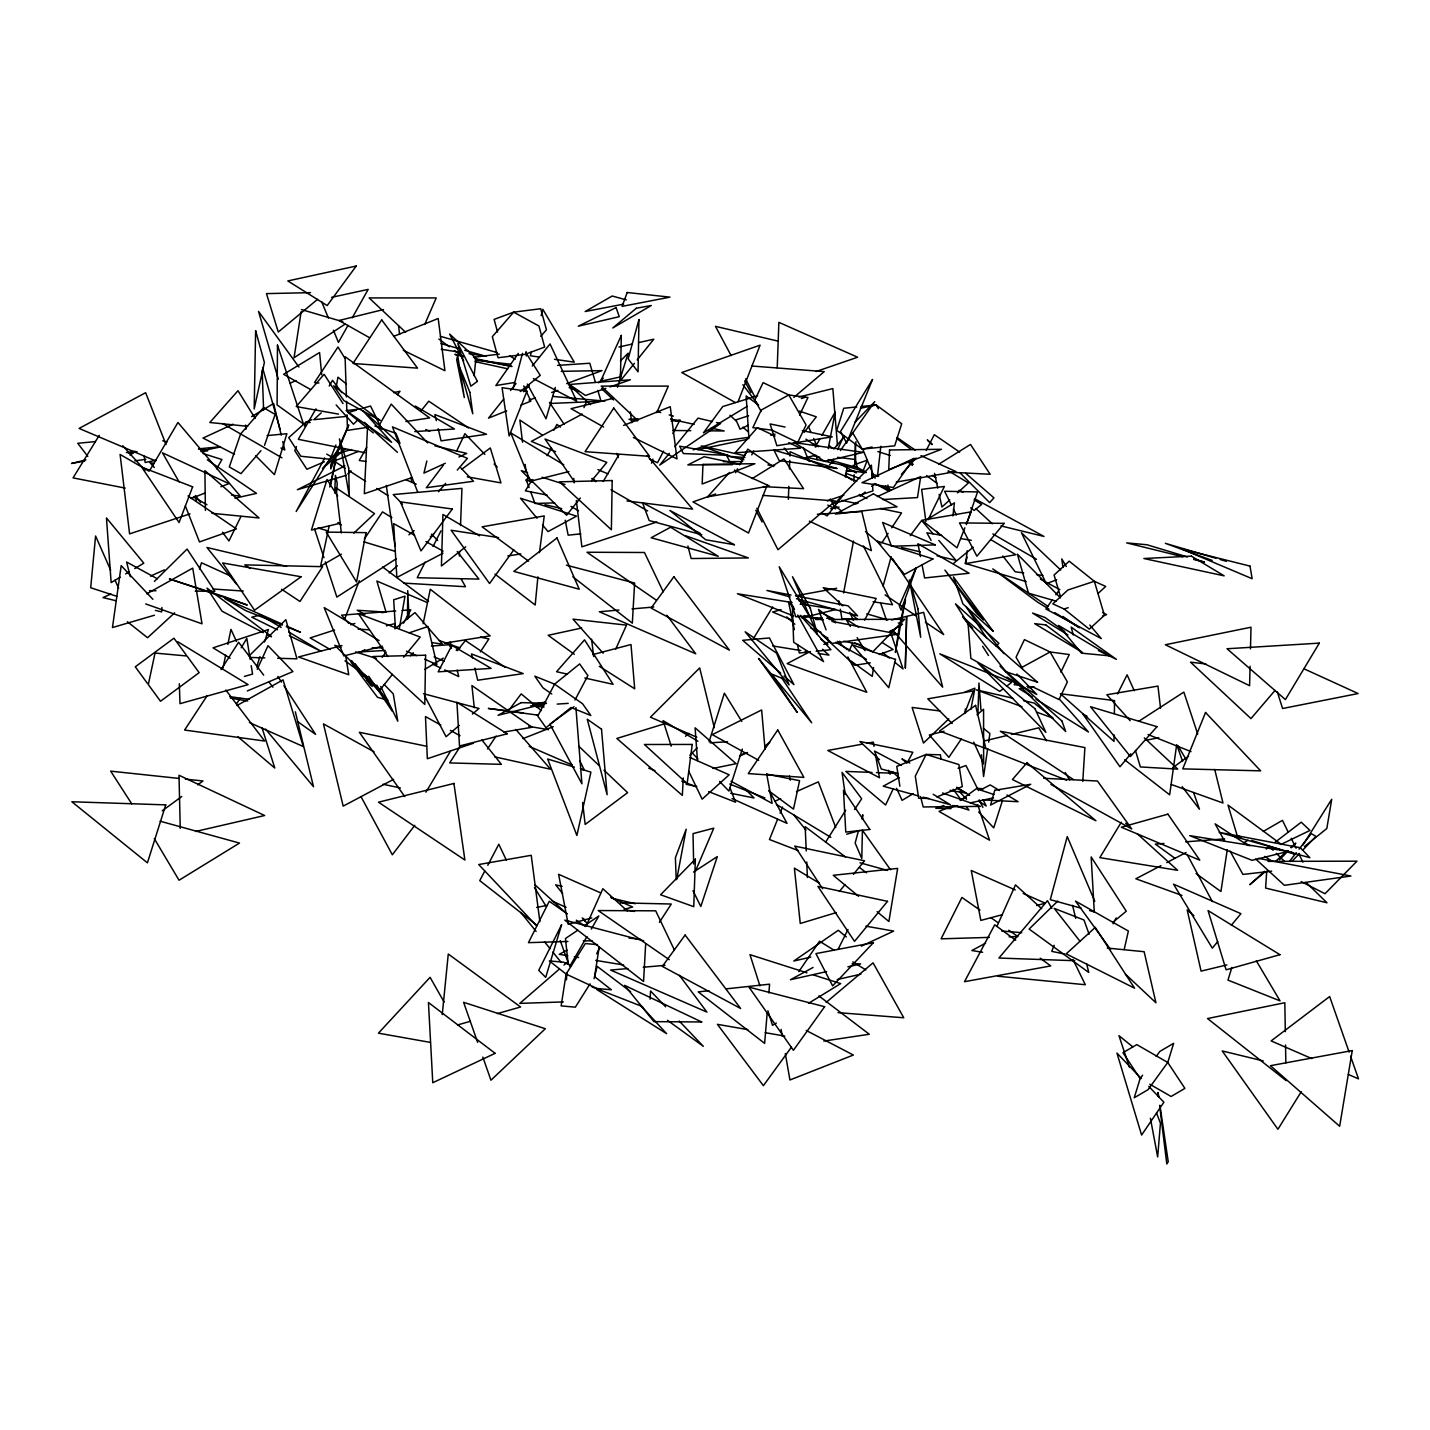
<?xml version="1.0" encoding="UTF-8"?>
<svg xmlns="http://www.w3.org/2000/svg" width="1430" height="1430" viewBox="0 0 1430 1430"><rect width="100%" height="100%" fill="white"/><g stroke="black" fill="none" stroke-linecap="round" stroke-linejoin="round"><path stroke-width="1.5" d="M407.496 619.44L407.729 590.626L409.016 617.26M1114.095 734.931L1114.006 741.366L1060.399 693.747L1114.542 700.611L1114.381 713.481M862.415 830.079L861.79 858.536L855.158 843.039L858.411 830.919M862.665 819.14L862.755 814.76L861.682 818.8M1250.07 666.219L1249.606 685.703L1165.343 644.751L1251 627.216L1250.481 648.88M977.906 713.856L978.942 683.004L980.962 709.834M777.223 367.76L778.867 322.34L857.607 357.232L816.065 371.514M788.359 499.302L788.824 486.325M789.449 469.022L789.771 460.371M789.932 456.045L790.093 451.719L856.713 481.249M459.37 556.056L459.531 551.694M460.531 525.489L461.944 488.363L393.232 494.583L402.438 504.075M334.709 493.082L335.406 475.35L337.266 483.519L336.497 492.099M566.477 979.818L566.78 973.222M367.582 426.176L364.31 493.707L411.554 477.745M683.272 777.974L682.342 795.384L616.831 738.452L665.379 723.526M853.782 481.32L854.139 474.724M854.729 463.731L855.909 441.727M645.699 943.603L643.554 981.498L564.814 920.134L643.697 940.815M650.114 999.177L650.561 990.99L665.647 1006.792M1082.778 781.37L1084.905 747.586L1000.339 731.266L1073.394 779.547M1266.712 871.102L1265.621 888.084L1326.986 902.777L1306.377 882.703M161.93 607.482L161.644 611.897L155.37 610.36M767.213 1012.69L764.639 1043.382L698.215 991.884L709.03 990.722M768.857 992.956L769.59 984.18L726.333 988.845M537.895 576.862L535.195 605.015L494.977 574.127M442.245 1014.603L448.269 954.025L520.591 1006.988L497.461 1013.566M474.134 375.733L475.958 358.304L449.61 334.066L463.642 360.914M877.448 476.458L880.808 446.321M952.898 515.944L954.436 502.877L927.087 519.465M967.288 550.8L965.625 563.635L1015.818 554.715L991.187 539.843M539.45 552.624L544.24 515.926L482.107 526.83L528.546 561.132M1176.676 744.708L1169.651 794.812L1124.659 759.813M987.683 748.587L983.59 776.526L981.409 754.736M988.631 742.134L989.882 733.536L983.304 728.227M873.551 667.542L872.229 676.354L850.939 660.964M1227.28 849.617L1220.916 891.551L1196.106 873.587M301.122 311.776L294.044 357.75L345.095 324.11M599.224 946.946L594.576 976.636L611.361 989.792L597.132 988.523L566.119 974.08L549.335 960.924L563.563 962.193L571.321 965.804M336.086 387.709L337.927 377.18L346.4 383.955M399.417 628.038L404.994 596.167L393.679 599.796L395.395 627.788M676.694 879.557L686.186 829.221L675.407 857.66L676.193 879.557M828.238 448.645L835.156 412.072L821.928 435.364M970.899 709.316L974.92 688.205L965.053 691.995M845.434 477.12L847.543 466.18L806.681 457.35M843.575 592.914L853.531 541.023M330.777 484.484L335.979 458.78L329.74 487.04M223.009 668.042L225.654 655.154M227.853 644.412L230.945 629.361L236.486 641.444M423.155 623.695L430.251 589.267L490.186 635.85L444.426 643.178M329.15 525.972L320.588 566.191L341.341 554.179M1124.212 949.484L1128.377 931.055L1075.503 901.097L1110.574 949.484M426.837 461.014L423.941 473.116L445.32 463.266M594.058 978.692L597.15 966.358L630.576 991.651M512.977 389.157L522.522 353.335M531.477 351.566L530.333 355.784L539.128 357.053M541.13 315.69L542.828 309.345L574.27 362.147L554.5 359.288M883.114 586.068L891.194 556.645M555.323 387.441L546.028 418.776L527.384 384.08M1142.588 1075.235L1140.121 1078.631L1134.222 1097.775L1148.022 1089.696L1167.756 1062.472L1173.655 1043.328L1159.855 1051.408L1156.155 1056.502M1231.856 967.484L1227.959 980.104L1280.047 1000.875L1256.273 960.763M256.685 666.934L259.956 656.549M264.532 641.999L268.447 629.522L213.052 647.844L230.105 658.211M617.528 387.208L628.181 353.156L620.405 360.968M709.101 741.723L724.367 693.193L741.795 721.435M742.295 749.07L728.907 791.076L719.612 781.424M1002.341 800.889L993.725 827.863L978.656 811.972M199.485 569.015L201.505 562.776L231.32 576.344M967.163 557.235L965.107 563.331L1026.222 581.617M264.55 445.302L275.132 414.396L263.531 407.675L240.615 433.951L229.318 466.931L240.937 473.634L260.975 450.647M966.305 524.649L977.566 491.92L944.622 491.276L951.468 505.112M916.29 567.728L901.097 610.145L899.273 605.837L916.13 567.71M651.49 463.177L652.974 459.084M344.684 619.136L359.252 580.651M964.624 713.373L973.347 690.922L927.802 698.841L952.165 723.544M738.095 401.633L760.081 345.166L681.788 372.515L735.377 402.581M767.374 484.627L748.516 533.033L692.996 501.894L715.661 493.976M863.345 470.327L867.295 460.192L854.961 464.482M1054.16 945.302L1051.765 951.361L1064.707 954.06M296.403 446.589L294.794 450.665L306.896 469.272L324.413 461.783M304.447 426.176L306.056 422.082L311.883 419.598M310.256 422.529L306.056 422.082L288.735 437.652L300.836 456.259L330.259 459.298L335.889 444.998M964.875 527.813L956.992 547.779L921.939 520.27L971.167 511.851L966.448 523.827M777.634 819.211L769.447 839.517L798.226 850.6M780.101 813.134L782.55 807.038M695.606 870.781L713.784 828.167L693.032 833.619L693.657 863.988M424.728 324.431L436.221 297.923L369.119 297.923L405.655 332.314M656.799 412.627L668.293 386.118L601.19 386.1L637.726 420.492M586.014 926.354L602.852 888.727L627.413 911.017M996.889 926.515L1015.479 884.902L1041.684 908.694M615.669 649.256L626.501 625.125L573.001 619.154L603.102 653.206M583.976 407.604L586.658 401.669M831.509 463.177L833.261 459.298M837.64 449.61L843.772 436.025M257.239 669.312L268 645.699L292.935 671.582L247.354 690.94M848.955 651.133L852.673 643.268M893.035 789.253L885.599 804.983L845.827 771.413L872.05 772.432M799.585 415.129L807.95 397.504L788.77 394.966L763.102 382.614L754.736 400.221L761.225 411.465M1016.033 680.751L1014.174 684.666L1020.573 685.506M1060.899 672.136L1069.265 654.529L1050.085 651.973L1024.416 639.621L1016.051 657.246L1022.539 668.471M456.528 451.29L464.911 433.683L484.895 454.418M596.65 953.81L599.42 948.001M751.769 454.865L753.646 450.968M240.973 516.427L228.925 540.969L222.49 532.228M928.106 519.734L944.426 486.45L921.653 489.364L925.889 521.503M838.052 949.431L847.972 929.5M1117.527 693.943L1127.09 674.835L1134.276 690.744M425.139 562.115L417.238 577.738L478.907 579.096L457.225 551.551M433.04 546.51L440.941 530.905M735.592 472.74L737.612 468.808M739.65 464.857L747.747 449.127L773.094 466.538M926.211 450.45L934.326 434.702L959.673 452.13M484.77 871.049L479.747 880.63L537.269 925.514M487.773 865.311L498.802 844.236L506.309 860.091M663.627 451.058L657.478 462.73L649.452 459.101M672.851 433.558L680.019 419.955L671.171 421.117M575.003 700.003L587.873 675.621L579.668 663.931L554.608 684.148L537.769 716.037L545.992 727.727L571.035 707.51L590.822 715.483L582.618 703.792L554.608 684.148L534.82 676.193L543.025 687.884L551.783 694.015M324.699 457.975L296.153 511.529L331.26 456.688L326.737 454.15M864.578 620.102L876.197 598.473L823.215 587.659L842.842 605.855M907.55 762.154L912.841 752.305L859.877 741.509L879.486 759.688M1113.058 923.798L1116.204 917.917M528.367 476.816L526.24 480.695L532.818 479.658M553.768 430.251L556.931 424.424L560.489 427.07M403.475 623.194L410.839 609.824L402.17 610.485M347.991 325.361L338.445 342.396L333.405 330.187M352.245 317.782L368.171 289.396L331.599 297.351M366.724 447.358L359.27 460.514L365.883 461.407M379.486 424.799L391.212 404.118L427.642 442.907M815.297 447.018L819.712 439.242M216.627 468.808L221.936 459.531L202.917 453.507M569.712 966.43L586.961 936.525M591.287 929.053L598.83 915.969L584.781 925.46M315.959 408.855L298.28 439.314L364.865 452.72M329.222 386.011L332.546 380.291L341.788 392.642M149.739 470.506L177.928 422.476L240.294 496.139L231.535 495.066M603.174 481.535L618.958 454.651M241.205 647.79L246.818 638.406L250.196 659.391M425.943 792.184L450.45 751.215M753.378 638.71L772.611 607.035M1121.299 822.232L1099.813 857.625L1177.641 870.316L1137.047 833.583M99.278 435.328L73.055 477.888L125.214 488.095M532.192 479.729L525.364 490.83L547.082 495.084M547.011 455.67L551.569 448.269M1301.211 1091.769L1277.919 1129.271L1222.221 1050.943L1263.226 1060.935M1302.819 845.219L1331.723 799.263L1326.825 828.506L1304.5 846.56M590.054 983.822L575.361 1007.167L561.132 1005.898L566.119 974.08L585.335 943.55L597.525 944.64M825.575 842.216L845.684 810.238M460.317 746.281L449.681 762.923L501.394 764.353L481.892 739.971M221.042 669.598L238.613 642.267L263.674 675.121M659.391 922.35L671.296 904.028L620.155 902.848M207.136 695.731L184.595 730.051L264.657 741.044L225.833 690.029M480.337 651.919L488.899 638.906L480.373 637.119M881.952 542.667L888.084 533.372M891.748 527.795L901.544 512.923L880.219 508.454M854.568 809.541L861.664 798.762L842.056 772.379L845.202 794.365M236.433 703.9L240.097 698.412M487.523 748.927L496.103 736.057M364.31 539.038L382.525 511.886L391.874 517.624M961.353 738.97L948.877 757.31L929.303 734.984L944.015 731.248M798.798 971.649L819.533 941.244L834.351 950.414M518.303 353.389L495.852 385.546L514.603 382.507M840.411 450.522L874.767 401.651L854.765 422.511M1052.14 600.117L1045.902 608.983L1101.297 638.602L1089.803 625.053M1055.876 594.808L1058.379 591.269M513.817 549.835L489.56 583.512L451.147 530.244L498.623 537.626M791.451 1047.135L763.388 1085.674L717.413 1024.327L747.836 1029.636M741.401 459.513L746.549 452.631M910.267 535.66L921.617 520.538L933.075 533.783M443.389 465.108L426.355 487.719L473.527 481.249L460.263 467.27M382.132 657.353L386.136 652.044M509.438 709.459L521.199 693.872L541.327 710.621M397.469 394.662L400.007 391.284L393.554 392.642M414.772 825.342L392.32 854.8L361.004 796.635M842.091 496.532L827.148 515.89L821.428 512.726M804.071 432.45L816.298 416.827L799.442 411.107M1289.503 861.361L1296.313 852.673M1299.03 849.206L1311.274 833.601L1315.94 836.371L1302.515 850.367M503.664 399.113L488.524 418.132L506.685 410.839M510.546 390.462L516.051 383.562M420.652 411.322L428.75 401.187L468.522 427.91M392.41 674.388L380.023 689.904L334.763 645.323L341.019 647.307M457.296 650.686L465.394 640.551L505.165 667.274M580.348 497.998L566.602 515.229L521.342 470.649L527.581 472.633M532.3 366.009L550.032 343.933L576.737 401.24L533.372 378.628M634.42 363.327L620.584 380.541L620.28 374.267M637.172 359.877L653.778 339.214L638.567 342.628M669.312 453.346L659.713 465.09L720.631 423.512L716.519 422.529M674.781 446.643L698.054 418.132L712.426 421.564M839.41 891.444L845.005 884.634M853.37 874.409L864.542 860.788L794.758 846.113L822.572 888.691M403.635 657.192L420.223 637.047L358.412 613.685L387.941 656.549M591.591 480.838L606.803 462.373L544.991 439.01L574.52 481.874M1217.77 941.566L1212.318 948.144L1173.512 884.151L1240.936 913.681L1231.391 925.174M1130.862 753.789L1119.976 766.766L1083.046 714.285L1086.997 716.233M996.263 646.306L998.855 643.25L955.472 603.817L968.432 624.124M833.744 449.056L843.897 437.187M1275.06 690.386L1250.964 718.593L1190.511 662.162L1205.865 663.967M341.448 446.589L322.465 468.522L345.363 448.698M438.474 491.759L445.713 483.412M457.278 470.041L467.413 458.351L392.464 426.891L417.703 492.152M540.755 336.354L546.439 329.83L540.719 308.737L513.656 312.151L494.119 319.391L497.551 332.046M729.514 472.436L707.546 496.889L769.358 485.968L734.394 470.077M901.436 474.331L916.094 458.029M523.541 391.749L529.35 385.331M1292.059 861.253L1299.513 853.478M829.668 464.661L832.689 461.515M689.796 755.415L697.161 747.908M1279.528 859.716L1288.412 850.671M1291.362 847.65L1295.812 843.128L1290.861 847.597M598.598 382.793L603.281 378.11M154.404 581.402L187.098 549.066L214.911 591.305L195.267 591.108M358.072 419.651L353.46 424.209L336.139 404.958M249.142 655.87L285.839 619.655L296.975 658.819L277.652 658.265M1057.753 901.079L1029.117 929.053L1088.748 972.454L1086.657 963.802M410.249 655.762L413.359 652.741M948.734 718.915L923.494 743.046L912.108 707.457L940.011 710.978M353.8 533.104L374.535 513.638L335.996 487.791L341.359 532.854M321.25 412.823L313.796 419.687L347.132 416.327M174.639 612.844L147.558 637.744L127.395 621.728M1098.151 593.379L1105.712 586.443L1094.361 581.295L1069.193 561.168L1054.089 575.021L1060.363 596.274M347.687 473.884L350.976 470.899M949.717 499.928L941.941 507.007L939.153 494.387M957.51 492.85L968.414 482.947L948.269 470.738M1264.549 871.353L1249.731 884.705L1264.638 872.211M1276.061 860.949L1287.572 850.564M330.259 459.298L333.405 456.474M389.157 572.983L397.397 565.744M430.341 536.768L433.63 533.873M860.217 496.281L865.114 492.027M871.639 486.361L874.91 483.537M685.506 736.271L688.849 733.375M559.094 969.308L519.769 1003.395L563.277 1001.912M564.01 965.053L567.281 962.211M459.245 725.403L446.089 736.7L424.495 695.641M472.418 714.106L478.996 708.458L423.477 693.693M793.793 397.415L824.252 371.621L751.769 366.009M826.147 1002.43L873.069 962.837L903.76 1017.767L838.016 1012.637M977.048 714.732L983.572 709.28L983.643 763.942L973.759 742.134M317.46 299.406L278.278 332.028L266.481 293.615L310.542 292.649M1112.683 922.493L1126.268 911.214L1091.162 856.945L1094.308 912.251M953.488 563.456L973.187 547.207M394.859 628.878L414.95 612.594L442.478 644.197L431.717 642.553M764.728 746.335L769.751 742.259M520.198 391.588L540.236 375.375L526.008 352.87M408.909 534.802L414.128 530.601M465.697 546.796L441.423 565.994L442.943 514.46L479.568 535.821M1266.229 849.08L1269.733 846.381M1274.97 842.359L1301.229 822.196L1309.969 830.437L1280.815 844.522M1003.163 688.795L999.749 691.387L939.814 653.832L1011.707 682.342L1006.595 686.221M461.801 469.237L490.311 447.965L500.947 482.893L467.288 476.834M162.269 810.792L181.735 796.528M197.662 784.856L202.971 780.977L185.382 779.1M960.281 800.478L976.368 788.717L993.993 794.526M1172.671 767.767L1188.544 756.22M574.02 706.706L549.907 724.152L581.921 783.819L575.915 707.635M577.756 930.215L565.458 938.527L568.175 964.052M361.039 652.205L364.739 649.738M693.496 872.103L717.306 856.588L700.807 906.477L692.996 890.693M1138.941 721.185L1183.843 692.102L1197.75 734.162M396.325 558.719L336.854 597.079L325.325 561.865M130.005 455.062L135.528 451.54M752.287 478.567L783.908 458.887L803.571 488.667L763.423 486.629M938.849 464.142L970.487 444.462L990.15 474.26L947.768 472.115M424.674 669.472L443.229 658.14M456.206 650.221L459.924 647.951L439.314 640.551M776.311 1023.04L772.522 1025.346L767.892 1010.796M808.504 1003.324L840.697 983.608L813.277 974.867M747.229 406.299L703.435 432.861L722.74 406.567L757.614 395.753M889.532 632.006L902.509 624.213L898.308 622.98M913.198 793.668L902.08 800.353L896.556 788.305M251.608 416.631L273.631 403.492L281.245 435.185M120.227 577.184L111.147 582.582L106.464 517.946L143.804 563.17L134.742 568.568M125.661 573.948L129.29 571.803M1248.033 840.268L1244.207 842.485L1249.909 845.791M1263.316 831.42L1282.442 820.355L1288.287 832.296M146.754 593.825L192.728 568.121L202.023 623.82L145.699 603.943M237.005 705.508L283.033 679.858L303.303 746.549L249.446 722.561M1022.539 667.041L1050.085 651.973L1067.388 681.931L1059.022 699.556L1033.354 687.204L1026.972 686.364M813.062 967.467L790.45 979.729L826.612 971.596M898.773 777.777L883.222 786.196L918.864 796.045M582.278 414.056L531.37 441.37L555.573 451.648M567.067 950.128L559.255 954.328L567.835 955.758M985.556 943.157L971.882 950.521L982.625 952.291M393.59 779.368L343.182 806.127L323.448 723.902L374.07 751.805M443.014 553.196L396.861 577.47L393.643 523.612L414.539 535.249M810.327 651.472L787.144 663.609L866.795 692.281L847.883 656.96M823.859 644.394L829.65 641.373M1160.963 865.65L1135.849 878.789L1181.949 895.395M1166.755 862.612L1186.078 852.512M980.533 789.896L990.221 784.909L999.516 790.504M344.898 465.894L297.369 489.703L346.06 475.368M748.015 425.318L740.079 429.197L735.932 419.884L748.605 415.755M740.061 755.451L745.906 752.609M290.29 383.186L295.992 380.487M861.361 946.177L893.696 931.091L865.919 926.175M877.305 496.603L920.706 476.565L917.488 497.586L882.525 499.535M233.108 424.192L203.006 438.063L234.502 454.329M458.923 457.01L466.698 453.417L434.935 445.874M110.932 594.004L103.014 597.579L115.58 600.636M150.525 576.111L164.379 569.855M739.525 756.113L747.533 752.502M774.738 801.318L780.673 798.655M796.528 791.594L818.318 781.87L835.728 827.523M952.97 805.501L939.045 811.436L989.542 840.179L977.637 804.554M936.865 796.975L962.301 786.607L958.887 764.55L926.122 754.45L896.789 766.409L899.863 786.25M393.572 336.425L438.188 318.497L444.927 370.71L403.278 350.243M520.806 405.173L530.888 401.133L523.738 385.957M623.623 425.425L670.259 406.692L676.998 458.887L633.365 437.455M358.412 451.415L334.084 461.103L345.22 468.236M522.969 738.631L553.231 726.672M191.03 498.534L204.991 493.028M220.935 486.754L228.907 483.608L162.466 452.827L179.072 481.874M1056.663 579.811L1046.349 583.654L1021.431 532.729L1060.703 569.998M566.673 383.598L602.03 370.62L561.293 371.335M879.325 654.493L893.089 649.488L882.203 642.481M958.082 768.375L965.983 765.533L978.495 790.558M605.855 388.334L585.442 395.467L569.39 384.491L630.326 379.79L609.931 386.922M943.943 805.465L935.828 808.308L951.093 808.611M960.173 799.799L966.269 797.69M827.273 500.893L843.897 495.191M1102.602 615.99L1106.552 614.632L1102.655 612.541M409.212 632.829L427.981 626.501L436.847 664.593L424.692 659.212M473.473 743.207L427.338 758.74L425.479 716.573L440.833 725.099M529.011 400.043L535.195 397.969M551.676 392.464L557.861 390.39M189.976 513.871L129.594 533.873L120.102 454.454L149.042 471.203M656.853 521.986L581.885 546.832L576.344 500.5M1064.135 609.019L1089.303 629.164L1104.407 615.293L1094.361 581.295L1067.906 590L1052.784 603.871L1064.135 609.019L1068.192 607.678M693.228 449.842L718.539 441.548L749.409 437.24M801.372 398.541L805.591 397.165M334.531 630.04L310.167 637.923L330.169 649.488M350.779 624.785L354.855 623.462M836.264 912.59L800.264 923.494L794.383 868.135L819.229 883.114M154.44 615.222L112.452 627.538L121.192 565.619L152.867 599.313M356.284 410.178L348.116 412.555L373.337 432.933M362.398 408.39L370.567 406.013L381.756 429.143M244.387 676.426L252.574 674.084L251.215 665.683M846.667 834.226L859.913 830.455M457.546 1024.953L470.148 1021.36M781.102 609.663L772.647 612.022L792.756 620.477M800.157 604.3L806.502 602.53M337.641 453.346L351.53 449.574M591.841 917.917L568.211 924.245L558.612 874.302L600.636 892.874M624.052 909.319L632.65 907.013L610.628 897.289M1002.323 914.682L980.837 920.419L971.256 870.495L1015.264 889.943M1036.696 905.494L1045.276 903.206L1023.272 893.482M341.949 645.574L298.53 656.978L348.723 674.746L345.703 655.637M592.878 654.565L631.005 644.537L634.688 688.795L599.295 666.291M386.368 625.822L394.841 623.623L395.86 627.949M568.943 471.543L530.441 481.249L510.778 432.933L563.76 464.768M382.382 646.199L343.861 655.923L324.199 607.607L379.093 640.586M798.87 397.004L832.85 388.585L837.462 445.552M805.179 457.815L815.583 455.223M383.508 309.541L338.981 320.499L369.619 337.748M85.925 459.906L71.5 463.463L84.602 461.103M613.47 398.255L571.053 408.676L603.603 426.998M770.734 435.221L775.078 434.148M801.89 617.921L835.853 609.52L800.854 603.907M984.054 741.026L1007.221 735.431M1011.421 734.412L1038.788 727.816L1046.51 740.847M1226.869 964.91L1201.075 971.131L1187.186 909.909L1193.925 915.665M340.555 523.166L311.436 530.047L327.023 479.479L337.659 496.156M891.569 619.941L923.619 612.362L942.674 687.169L892.338 629.665M195.535 831.491L264.657 815.511L179 775.257L180.252 828.345M810.792 957.117L793.793 961.032L838.32 930.269L846.328 936.972M837.158 979.55L860.914 974.17M234.931 498.23L256.488 493.368L207.296 459.817M847.883 966.823L860.628 963.945L852.155 963.588M618.993 347.007L632.042 344.094M581.653 628.038L548.173 635.295L574.324 654.279M951.361 807.003L957.671 805.626M970.327 802.891L993.528 797.833M860.413 408.283L876.215 404.976L901.704 423.763L894.697 445.82L862.219 449.109L836.747 430.323L843.736 408.265L856.731 406.942M697.733 449.663L747.64 439.278M872.103 447.036L862.219 449.109L852.53 432.593M155.906 460.299L145.163 462.516L144.18 456.242M201.004 450.968L220.327 446.982M712.962 768.464L736.075 763.674L695.087 727.816L697.465 760.581M830.669 508.794L839.106 507.078M853.871 504.057L858.089 503.199M1145.788 740.311L1158.747 737.719M623.659 304.143L585.174 311.526L612.201 296.01L626.304 299.889M536.643 907.424L547.44 905.351M532.782 704.4L545.777 701.969M836.639 588.266L795.491 595.845L848.115 605.873L857.607 615.847L796.439 598.723M862.451 744.118L827.809 750.482L879.468 777.741L875.464 754.7M866.777 743.314L873.283 742.116L874.016 746.317M128.289 453.274L137.03 451.701M896.253 482.089L955.937 471.56L920.956 455.652M381.846 612.719L386.207 611.951M503.664 732.089L532.121 727.262L471.918 685.578L474.295 707.725M507.847 555.966L520.86 553.928M870.28 662.841L854.532 665.308L822.232 634.92L828.006 638.102M369.101 427.105L347.49 430.376L346.972 414.754M405.87 421.528L429.661 417.918L345.095 356.696L346.4 396.879M823.805 1041.076L869.279 1034.248L818.889 995.923M126.358 452.541L135.028 451.272M134.831 460.835L145.878 459.316M201.147 451.719L207.779 450.808L199.217 449.288M473.527 357.286L499.374 354.104M361.182 408.837L346.096 410.642L391.641 442.317L362.63 410.428M1271.663 871.192L1242.902 874.409L1230.068 851.065M580.848 533.837L568.139 535.178L565.225 520.216M809.827 651.919L799.281 653.027L797.493 644.555M816.155 651.258L830.919 649.703L800.246 615.258M1023.523 688.241L1019.161 688.688L1032.281 696.893M1027.902 687.776L1034.444 687.097M861.057 406.513L876.215 404.976L878.378 408.658M95.417 441.566L77.738 443.3L87.82 456.42M267.088 435.614L286.876 433.683L274.435 474.635L255.702 455.741M198.466 448.859L220.292 446.75M618.94 610.038L599.331 611.754L695.713 653.778L666.863 615.222M632.006 608.912L653.778 607.017M627.967 968.557L610.538 970.058L706.938 1012.1L679.393 975.296M643.214 967.234L665.004 965.339M395.681 610.985L341.538 615.168L348.831 623.426M1163.984 843.45L1155.333 844.093L1174.834 858.197M1185.649 841.823L1224.616 838.909M637.834 418.686L628.95 419.33L637.619 420.867M431.467 646.02L448.913 644.751L451.415 648.433M557.575 365.401L589.786 363.238L595.345 382.042M414.754 431.592L454.49 429L415.236 406.031M530.745 705.83L543.972 704.972M557.182 704.096L568.193 703.363M710.138 742.831L727.548 741.759M817.352 514.246L861.79 511.582L871.388 550.604L809.362 521.146M358.841 652.009L385.278 650.4M550.89 403.439L602.727 401.204M554.715 502.86L534.999 503.485L530.566 491.562M567.942 941.458L528.457 942.656L549.263 901.275L567.317 913.877M583.297 941.012L592.074 940.743M989.346 937.383L941.101 938.831L961.907 897.45L979.961 910.07M1009.097 936.793L1017.856 936.543L1008.847 930.233M535.338 704.74L544.204 704.507M732.428 464.643L687.848 464.929L704.096 456.742L739.274 464.142M723.383 461.658L742.653 461.55M601.118 989.614L596.953 989.632L666.595 1033.658L639.55 1004.235M815.69 619.494L822.375 619.476M829.043 619.458L904.636 619.297L872.729 651.83L854.818 642.749M1267.999 861.378L1356.945 861.182L1325.02 893.714L1301.139 881.595M672.904 430.502L690.744 430.662M708.583 430.823L724.206 430.966L711.354 428.124M149.435 590.697L155.977 590.751M372.211 647.772L383.115 647.879M846.292 471.114L854.461 471.239M860.574 471.328L864.667 471.4L853.174 465.215M928.892 798.476L918.704 798.226L915.289 776.168L926.122 754.45L940.386 754.79L941.065 759.187M249.767 657.443L264.782 657.889M1074.77 960.71L998.909 958.046L1047.475 900.686L1051.854 908.461M811.364 617.653L822.286 618.082M826.665 618.243L833.207 618.493M841.948 618.832L857.249 619.422M876.411 772.593L896.092 773.362M727.727 455.312L683.343 453.56L679.661 446.16L727.763 455.008M1043.668 778.26L1097.454 781.012L1131.72 828.953L1050.907 784.409M982.893 799.888L1018.124 801.712L1006.952 794.991M535.267 706.545L544.097 707.01M403.582 583.1L465.501 586.729L461.175 578.971M358.161 629.111L368.869 629.79M212.963 589.017L243.279 591.037M762.994 495.388L835.46 501L777.956 549.728L756.845 508.204M976.762 788.27L983.429 788.788M744.887 457.546L729.818 456.367L701.236 445.945L744.744 455.67M1001.769 931.019L1021.753 932.682M629.075 938.152L640.175 939.081M552.802 396.432L604.89 401.115M997.872 976.243L1085.316 984.734L1072.965 959.459M247.551 426.301L209.817 422.511L237.988 390.712L255.166 418.4M211.872 513.281L259.062 517.964L204.901 470.649L205.402 510.421M1107.285 948.054L1144.143 951.719L1155.923 1002.77L1125.392 974.116M318.908 383.026L314.493 382.561L337.981 347.007L344.791 358.072M846.328 470.542L866.062 472.597M178.786 778.403L110.682 771.145L131.721 803.803M475.189 360.235L510.385 364.203M767.946 464.947L774.577 465.715M837.551 457.35L854.854 459.423L857.428 467.753L828.149 459.548M626.966 500.965L692.585 509.098L647.236 455.527M507.954 710.996L488.345 708.44L537.68 715.089L536.25 714.66M512.298 711.55L523.183 712.962M1023.719 572.929L1015.193 571.786L1002.841 556.002M1036.518 574.628L1042.917 575.468M229.694 696.625L249.231 699.341M873.033 601.78L892.517 604.711L863.38 545.903M441.262 349.313L460.496 352.316M469.058 353.657L486.164 356.338L464.714 350.279M792.095 602.513L737.415 593.754L793.739 616.044M772.736 645.949L800.836 650.543M805.162 651.24L809.487 651.955M818.139 653.367L828.935 655.119L822.447 649.238M230.337 698.126L247.73 700.986M574.288 956.813L578.578 957.528M595.774 960.388L623.695 965.018M528.76 726.351L548.476 729.658M941.673 535.321L926.872 532.8L931.091 540.397M960.71 538.556L971.292 540.343M950.056 790.325L966.465 793.185L956.688 787.984M765.229 1032.675L784.802 1036.089M625.804 909.927L634.527 911.446M338.57 414.128L296.225 406.567L324.127 374.267L343.003 403.582M430.144 1042.363L378.432 1033.175L430.09 977.334L444.122 1002.073M511.886 366.581L475.85 359.27M791.04 595.041L766.909 590.465L790.111 596.953M803.982 616.08L823.34 619.78M831.938 621.407L898.63 634.134L832.063 643.411L803.428 617.134M1258.436 858.375L1350.921 876.018L1284.372 885.313L1255.719 859.019M766.891 774.166L799.567 780.673L793.489 809.112L768.697 790.772M686.114 784.301L696.714 786.446M730.676 793.275L754.039 797.976L744.816 788.663M785.106 427.052L770.109 423.941L776.865 445.731L832.242 436.829L802.248 430.609M426.587 746.263L359.359 732.285L404.726 796.528M463.624 356.231L454.901 354.408L463.284 356.356M474.528 358.501L511.6 366.241M841.841 500.393L856.767 503.539M383.061 784.248L400.4 787.966M843.807 641.194L860.592 644.841M475.046 361.629L507.668 368.797M670.634 419.169L694.211 424.353M494.601 756.827L550.604 769.251L515.819 729.479M154.226 463.552L149.953 462.605L154.297 467.503M567.424 674.138L556.556 671.725L584.53 639.871L613.113 684.327L584.834 678.017M1012.708 698.162L976.297 689.85L1021.985 706.706M1023.415 700.611L1034.122 703.042L1053.123 718.182L1036.518 712.069M777.598 341.019L715.483 326.344L731.105 355.57M743.85 459.763L726.708 455.723L730.873 463.517M901.418 547.44L920.294 551.891M937.079 555.859L955.973 560.31L938.795 540.415M544.955 504.647L561.74 508.615M286.572 566.369L206.939 547.476L236.343 584.03M562.097 886.368L555.626 884.83L562.634 893.536M611.593 898.112L635.278 903.742M1000.929 525.9L1043.989 536.447L974.509 498.641M1182.878 556.771L1126.697 542.9L1146.967 544.759L1187.454 556.967M1193.692 559.452L1204.489 562.115L1193.836 558.898M566.387 565.172L634.616 583.047L632.328 623.176L572.84 576.808M701.844 534.766L649.184 520.556L642.445 502.627L700.092 533.301M898.094 773.541L881.255 768.983L874.517 751.054L901.418 765.372M923.065 797.189L950.324 804.733L933.182 794.276M859.984 862.791L887.583 870.441M160.089 821.195L239.489 843.074L179.036 880.237L154.279 838.588M1081.33 908.264L1050.299 899.649L1067.245 836.586L1094.79 901.311M1089.606 910.57L1093.753 911.714M813.509 455.455L819.783 457.207M441.119 343.611L458.279 348.455M656.513 411.375L660.731 412.555M669.204 414.95L673.423 416.13M440.351 336.3L497.318 352.62M1056.109 601.154L1028.51 593.182L1017.374 554.125L1060.56 597.955M866.812 613.845L887.798 619.941M301.462 309.577L342.789 321.696M1215.911 558.254L1165.343 543.328L1212.193 560.435M1220.13 559.488L1226.44 561.364M317.978 527.92L328.435 531.084M364.007 541.881L395.395 551.39M574.431 767.141L547.654 759.026L576.88 835.495L590.912 772.129L580.616 769.018M954.507 805.573L968.95 810.077L966.323 806.627M866.044 472.204L840.876 464.339L856.23 472.955M872.336 474.188L878.61 476.154M542.149 477.245L565.047 484.502M162.752 440.78L166.97 442.12M355.587 651.919L376.394 658.515M877.859 451.558L890.247 455.509M806.949 972.847L749.981 954.668L759.92 985.842M1241.365 837.122L1237.272 835.799L1227.977 805.072L1280.69 843.932M1251.625 840.429L1282.424 850.332M1286.535 851.654L1294.74 854.282L1291.219 851.708M116.992 596.381L90.698 587.748L95.596 536L110.664 570.195M374.91 425.997L395.949 433.326L400.025 443.336M685.202 535.624L748.391 557.932L691.137 558.522L687.901 546.028M942.549 792.989L980.462 806.377L923.208 806.967L920.509 796.546M1171.277 784.498L1223.008 803.017L1214.696 769.412M845.648 473.223L860.038 478.567M874.427 483.912L890.872 490.007L885.653 486.039M592.002 986.897L642.553 1006.631M648.737 768.178L654.94 770.609M681.806 781.138L696.267 786.786M708.672 791.648L735.538 802.176L729.997 787.841M983.858 747.622L1066.601 780.19M729.8 784.069L764.907 797.94M282.336 625.107L246.157 610.825L224.617 598.437L282.461 624.231M286.358 626.68L300.425 632.239L286.465 626.018M1148.022 734.555L1191.047 751.608M569.14 387.566L579.239 391.641M671.028 418.99L677.034 421.457M810.864 628.092L820.927 632.31M597.919 469.612L608 473.902M425.747 429.483L429.804 431.199M155.709 460.943L79.079 428.428L145.628 392.696L166.059 444.587M434.094 656.853L444.194 661.143M532.192 482.232L526.115 479.658L529.082 487.594M427.409 602.602L376.877 581.045L386.064 612.147L357.214 610.252L364.847 614.471M406.209 479.854L416.237 484.216M696.803 737.219L650.436 717.199L699.681 667.917L714.285 727.62M1311.775 1058.575L1271.127 1040.915L1329.65 996.549L1349.134 1052.105M1348.347 1074.448L1358.5 1078.863L1350.563 1056.234M529.207 746.353L572.197 764.996M580.383 768.536L584.495 770.323L579.65 760.563M689.832 757.453L729.175 774.81L702.148 799.173L688.67 771.127M406.46 651.15L416.595 655.637M732.035 798.584L787.036 823.376L769.09 790.415M552.195 901.043L566.101 907.371M1304.214 668.9L1358.142 693.55L1282.585 708.511L1277.348 691.977M827.755 505.13L835.603 508.812L830.312 499.034M432.736 664.235L440.744 668.042M444.73 669.937L458.744 676.587L457.153 670.08M775.024 436.079L757.364 427.677L735.127 452.81L800.532 448.216L788.752 442.621M1098.383 650.561L1116.437 659.373L1071.159 627.126L1073.269 634.92M277.474 629.826L251.805 617.17L260.349 614.972L281.174 627.448M289.325 635.671L320.928 651.258L288.753 631.989M280.959 448.019L284.784 449.985L282.765 441.53M263.37 632.668L222.043 611.236L206.993 588.123L271.468 636.475M267.303 634.706L271.235 636.761M806.252 1030.494L853.37 1055.036L789.932 1079.972L785.32 1053.588M798.816 600.672L808.379 605.73M821.767 612.791L835.174 619.851M909.748 763.048L901.919 758.901L907.031 763.084M1040.361 579.168L1059.827 589.589M818.711 446.696L812.955 443.604L816.208 446.643M730.998 781.245L772.111 803.356L766.641 773.719M859.18 494.405L866.902 498.552M959.065 490.24L962.926 492.331M157.336 578.775L126.609 562.026L130.291 576.755M835.692 642.356L866.473 659.337M758.669 760.331L712.319 734.645L761.636 709.977L765.05 749.302M450.432 730.426L460.031 735.753M425.943 541.595L443.032 551.122M875.428 483.715L888.87 491.259L887.941 485.02M310.435 389.443L283.623 374.32L319.587 352.549L321.714 374.785M570.963 506.417L578.542 510.796M222.526 423.512L281.942 457.815M1149.809 1084.208L1171.081 1096.488L1184.898 1088.391L1167.756 1062.472L1136.796 1044.615L1122.979 1052.695L1140.121 1078.631M591.698 478.567L595.559 480.802M610.985 489.739L647.665 510.975M193.425 496.907L206.939 504.719M992.831 533.926L1036.482 559.291M909.444 462.104L913.252 464.321M932.253 475.457L936.06 477.692M974.08 499.946L981.695 504.397L974.152 510.439L970.63 507.865M697.912 741.24L663.091 720.649L671.224 746.156M776.49 804.464L830.83 837.337M1049.066 609.162L1037.679 602.209L992.778 568.908L1048.083 606.445M1054.768 612.648L1079.436 627.734L1062.848 616.455M177.838 641.784L248.105 684.63L180.001 703.667L179.304 683.772M1067.906 634.884L1032.567 613.077L1045.008 617.492L1064.76 631.488M852.87 961.89L865.829 969.915M1036.017 699.234L1088.462 731.999L1059.237 698.948M956.724 787.215L969.612 795.42M978.817 801.265L986.2 805.948L983.304 800.174M348.92 470.613L365.633 481.32M376.769 488.452L387.905 495.584M858.626 627.287L845.917 619.101L850.403 626.519M1006.97 677.087L1021.717 686.615M509.598 355.713L515.122 359.305M1248.176 845.559L1215.089 823.841L1224.724 841.341M1264.71 856.427L1272.057 861.253M250.304 568.532L244.78 564.886L322.608 566.673L299.978 601.458L281.585 589.267M542.059 434.899L519.876 420.045L522.522 442.228M805.894 439.135L816.87 446.5M844.898 475.332L852.012 480.123M885.063 594.862L916.201 615.955M925.371 622.157L943.693 634.58L892.409 558.469M188.027 495.978L236.415 528.903L199.485 541.934L185.346 505.898M656.209 600.1L586.961 552.248L644.465 552.498L663.234 591.788M669.258 959.691L598.169 910.553L655.691 910.821L674.442 950.11M897.039 437.455L915.164 450.093M990.793 917.631L998.015 922.672M576.344 920.169L585.371 926.479M344.97 660.875L367.421 676.855M337.909 522.468L341.377 524.953M297.458 721.471L315.601 734.394L283.944 685.81M828.989 445.606L832.582 448.216M820.82 639.156L827.899 644.287M667.524 1020.341L703.31 1046.295L679.196 1021.02M908.89 462.802L912.429 465.376M926.533 475.672L937.115 483.394M758.615 405.083L746.156 395.949L748.927 438.456M1015.729 940.225L994.726 924.799L964.499 981.695L1050.728 965.929L1040.236 958.225M438.867 339.017L449.288 346.757M454.49 350.618L463.177 357.053M382.596 566.959L428.589 601.387M845.505 856.999L805.179 826.665L806.252 850.975M859.519 867.545L866.544 872.818M871.728 475.457L875.214 478.103M896.646 438.42L910.856 449.252M835.638 622.872L818.496 609.412L826.093 629.844M1286.142 1080.615L1207.528 1018.553L1284.837 1002.734L1285.32 1031.674M882.65 652.563L889.442 658.014M894.537 662.108L903.045 668.936L890.086 630.88M1132.828 1046.903L1118.957 1035.66L1129.36 1067.048M858.554 896.288L833.279 875.285L897.647 868.403L888.888 921.51L877.091 911.697M837.354 641.355L847.293 649.738M238.024 736.843L274.792 768.035L262.048 727.87M834.941 505.487L841.734 511.279M865.472 531.513L880.737 544.526M780.726 673.208L742.706 640.3L769.429 637.959L793.954 684.648L784.033 676.068M932.306 444.265L927.301 439.922L931.985 444.623M965.643 473.241L993.957 497.872L989.649 502.627L960.031 472.847M1125.678 823.305L1128.931 826.236M786.732 616.92L794.848 624.267M368.118 415.272L399.077 443.389M364.4 422.333L397.433 452.327M534.713 884.58L566.798 913.734M729.944 415.254L736.45 421.189M742.957 427.123L747.836 431.556M975.939 508.687L992.331 523.791M851.011 613.434L857.553 619.494M892.57 771.825L899.113 777.884M1144.322 737.898L1177.73 769.108L1140.371 766.945L1135.438 750.428M568.157 383.866L590.519 404.726M830.83 460.371L834.083 463.427M601.547 388.62L613.542 399.971M578.864 746.317L599.313 765.747M604.032 770.234L627.627 792.649L585.174 824.449L582.618 802.516M1269.929 847.168L1273.111 850.26M1276.275 853.352L1284.194 861.075M972.65 628.306L968.056 623.587L970.881 658.461L1036.768 694.48L1016.909 673.995M431.538 534.141L437.669 540.469M494.137 463.981L497.211 467.181M384.152 684.434L393.268 693.89L397.79 721.185L380.72 686.525M691.763 752.484L697.947 758.919M1141.194 1078.452L1116.955 1053.088L1141.605 1135.062L1163.895 1102.226L1148.755 1086.371M959.065 791.291L966.591 799.245M536.465 925.711L478.728 864.542L531.227 855.301L539.879 921.689M592.824 478.389L595.792 481.678M122.748 445.767L144.966 470.363M1130.183 720.702L1106.82 694.766L1157.96 686.078L1160.534 708.172M792.935 607.071L788.556 602.137L794.365 629.701M265.569 729.121L313.51 786.715L295.331 711.8M537.019 518.25L520.502 498.266L576.487 516.141L548.03 531.585L542.524 524.917M936.829 531.263L939.617 534.623M784.194 448.091L789.843 454.99M363.649 676.319L351.619 660.606M366.438 679.733L370.638 684.863M1003.842 653.582L966.394 607.196L986.521 637.977M520.77 912.447L536.107 931.413M544.473 941.762L550.067 948.644M552.856 952.094L561.221 962.444M582.242 917.917L585.049 921.385M793.722 814.85L805.966 830.115M1079.936 941.19L1054.25 908.39L1083.976 919.99L1089.106 934.237M1182.181 786.679L1199.448 809.201L1193.585 792.542M742.885 384.724L757.489 403.814M953.131 789.36L961.049 799.71M268.965 682.021L272.916 687.204M355.069 663.645L372.193 686.489M195.392 495.495L200.558 502.502M186.132 654.886L173.942 638.209L135.278 666.809L147.469 683.469M298.942 367.045L258.526 311.418L278.35 379.2M862.29 830.044L890.533 869.798M583.583 918.525L587.265 923.977M368.743 676.247L392.356 711.336L376.769 685.077M549.477 402.366L564.135 424.335M277.849 676.462L281.513 682.074M982.589 646.271L988.488 655.494M534.534 887.655L546.099 906.245M857.142 637.655L865.007 650.632M1177.802 745.548L1185.774 758.937M1066.297 566.495L1061.775 558.898L1062.99 567.46M1065.225 772.504L1069.64 779.958M794.49 609.216L792.345 605.337L793.668 642.231L823.591 661.625L797.726 615.043M1187.132 854.479L1212.336 901.579M744.637 380.916L750.893 392.606M839.481 641.248L841.573 645.18M755.862 510.296L762.101 521.986M745.62 378.825L754.665 396.611M953.417 509.062L956.348 514.997M1291.219 838.266L1296.098 848.222M1299.03 854.193L1302.927 862.165M979.192 799.835L982.893 807.396M849.742 612.38L853.442 620.405M888.245 770.234L890.086 774.256M115.079 580.258L118.636 588.302M808.379 426.355L811.007 432.414M813.652 438.456L816.298 444.516M803.267 447.483L809.13 461.461M862.54 448.68L873.39 474.867M321.679 301.73L328.382 317.996M616.723 453.382L618.35 457.546M1156.513 1112.844L1160.445 1123.265L1157.657 1156.924L1150.399 1118.278M560.22 940.618L568.497 963.445M1177.444 746.728L1182.574 761.296M477.638 1042.327L463.606 1002.323L545.331 1028.724L490.955 1080.222L482.822 1057.074M880.737 603.406L886.493 620.316M314.475 528.725L323.967 557.718M597.829 390.408L600.922 400.847M262.584 367.903L280.083 429.268M195.231 496.353L196.375 500.536M450.218 641.909L451.29 646.235M1072.554 905.351L1075.682 918.346M436.311 420.652L434.881 414.593L486.54 434.237L441.066 440.869L438.206 428.75M472.49 658.014L471.525 653.957L523.201 673.601L477.709 680.233L474.867 668.114M789.378 775.972L790.361 780.19M934.541 473.366L937.776 488.095M920.455 556.574L917.971 543.74L969.111 573.233L924.602 577.97L922.118 565.136M410.911 477.423L411.697 481.803M781.084 1029.386L782.228 1035.981M838.82 600.85L839.553 605.033M840.268 609.234L842.091 619.708M1158.675 1096.774L1158.032 1092.448L1158.568 1096.774M1159.945 1105.444L1168.238 1161.786L1166.791 1163.966L1159.623 1105.444M386.297 485.431L395.002 545.974M816.476 455.509L817.084 459.763M630.38 411.876L631.667 422.654M573.716 478.424L574.234 482.84M591.591 639.192L593.682 656.495M525.168 464.393L525.954 471.042M398.559 325.843L399.596 334.477M245.603 425.068L245.924 429.358M872.157 478.031L871.406 465.161L834.78 503.467L872.926 490.901L872.55 484.466M806.735 862.022L807.414 877.484M262.137 370.227L263.62 410.195M526.097 351.566L526.24 356.016M855.14 444.337L855.801 464.053M346.543 401.347L346.829 410.285M1285.534 1045.008L1285.838 1062.812M965.286 709.048L965.339 713.302M277.474 345.113L277.098 404.905L303.464 423.977L277.474 345.113M425.604 655.208L424.799 704.436L372.89 656.513L425.604 655.208M612.183 480.534L611.379 529.761L559.47 481.839L612.183 480.534M638.942 319.605L638.066 371.872L628.163 358.858L638.942 319.605M255.63 330.705L254.183 408.944L264.389 362.451L255.63 330.705M621.317 335.389L620.477 376.912L600.564 381.292L621.317 335.389M906.62 616.705L905.333 667.917L906.62 616.705M695.355 859.126L693.764 906.674L660.571 894.769L695.355 859.126M702.97 464.393L702.166 484.001L754.897 463.713L702.97 464.393M889.549 449.985L888.745 469.576L941.458 449.288L889.549 449.985M692.227 744.44L687.151 783.604L644.412 744.494L692.227 744.44M899.542 625.393L895.395 652.438L905.476 599.76L899.542 625.393M1352.262 1050.567L1339.66 1126.268L1270.448 1065.69L1352.262 1050.567M366.044 532.639L356.553 582.028L326.201 532.103L366.044 532.639M155.03 653.063L148.309 684.577L160.5 701.254L199.163 672.654L186.972 655.995L155.03 653.063M457.654 355.427L456.688 359.788L464.303 397.576L457.654 355.427M895.502 659.409L888.745 687.687L852.745 645.055L895.502 659.409M994.762 790.307L990.525 805.072L1030.726 784.284L994.762 790.307M561.561 924.852L545.706 977.369L538.735 970.344L561.561 924.852M165.737 804.875L147.415 862.844L71.858 801.765L165.737 804.875M627.198 292.507L622.122 306.377L669.937 297.136L627.198 292.507M192.639 486.844L179.072 522.54L141.713 467.127L192.639 486.844M526.937 391.159L509.134 435.989L502.073 387.709L526.937 391.159M1205.544 712.498L1182.753 768.875L1260.634 770.842L1205.544 712.498M872.514 379.504L846.667 443.103L840.5 431.538L872.514 379.504M348.688 425.193L330.795 468.915L330.705 464.982L348.688 425.193M761.225 410.035L752.859 427.642L772.057 430.198L797.708 442.531L806.073 424.925L788.77 394.966L761.225 410.035M451.88 645.395L438.17 671.832L491.134 668.364L451.88 645.395M1319.318 643.125L1285.409 699.592L1227.029 648.755L1319.318 643.125M381.685 319.873L352.978 363.488L417.524 368.136L381.685 319.873M613.756 408.05L585.049 451.666L649.595 456.331L613.756 408.05M777.741 729.961L748.248 773.594L803.892 777.402L777.741 729.961M913.949 458.404L893.357 487.523L861.986 482.679L913.949 458.404M824.627 1006.702L793.418 1050.299L748.998 987.165L824.627 1006.702M673.905 576.719L651.115 608.09L729.425 650.167L673.905 576.719M685.113 935.041L662.34 966.394L740.633 1008.49L685.113 935.041M356.231 266.034L327.166 305.573L287.823 280.941L356.231 266.034M452.363 509.009L420.992 550.925L400.4 501.858L452.363 509.009M887.529 901.347L854.532 941.369L817.906 886.403L887.529 901.347M1004.182 523.362L976.904 556.216L959.494 522.897L1004.182 523.362M513.656 312.151L492.331 336.676L498.069 357.75L525.114 354.336L544.651 347.097L538.931 326.022L513.656 312.151M1026.972 762.762L1012.404 779.529L1095.916 820.749L1026.972 762.762M1156.995 726.69L1130.415 756.559L1090.536 706.724L1156.995 726.69M873.444 942.62L832.635 985.896L815.922 953.613L873.444 942.62M1095.255 927.427L1066.19 953.864L1134.598 988.202L1095.255 927.427M636.35 308.237L612.773 327.971L651.258 305.519L636.35 308.237M556.985 537.948L513.817 571.392L579.222 589.214L556.985 537.948M477.388 381.399L470.81 386.171L457.779 343.522L477.388 381.399M301.087 576.773L254.522 610.235L222.633 562.973L301.087 576.773M975.6 705.383L939.546 730.98L985.824 748.534L975.6 705.383M521.146 702.63L498.051 715.286L546.528 703.328L521.146 702.63M932.95 558.933L904.493 574.36L876.965 541.041L932.95 558.933M670.599 527.241L651.15 537.751L718.253 556.288L670.599 527.241M873.408 493.868L835.442 514.085L897.111 506.828L873.408 493.868M616.08 307.593L578.274 326.201L619.262 316.673L616.08 307.593M495.12 1053.32L432.772 1082.725L428.446 1002.519L495.12 1053.32M1167.899 814.153L1121.335 827.219L1199.788 860.181L1167.899 814.153M1279.939 954.686L1226.1 969.808L1208.064 910.606L1279.939 954.686M507.114 733.804L459.495 746.013L456.921 702.273L507.114 733.804M453.918 783.461L378.503 802.194L464.893 860.038L453.918 783.461M1288.144 851.404L1252.072 860.324L1189.706 835.638L1288.144 851.404M863.22 452.381L824.788 461.407L794.15 442.585L863.22 452.381M869.833 829.472L845.774 832.081L843.486 790.325L869.833 829.472M809.273 616.026L795.813 616.795L779.207 566.745L809.273 616.026M1191.387 556.145L1143.893 558.522L1224.169 575.843L1191.387 556.145M935.256 544.884L891.48 546.26L882.596 522.433L935.256 544.884M701.719 1021.985L653.939 1021.628L624.606 985.359L701.719 1021.985M1109.626 655.852L1081.455 653.17L1058.575 625.428L1109.626 655.852M1045.813 624.928L1034.659 623.641L1082.51 652.527L1045.813 624.928M836.854 468.45L779.153 460.549L773.97 450.128L836.854 468.45M734.394 544.741L705.687 539.754L669.848 510.456L734.394 544.741M1300.406 847.758L1219.2 832.349L1309.898 857.732L1300.406 847.758M1249.999 566.101L1181.895 548.995L1252.162 578.721L1249.999 566.101M387.673 700.11L377.52 697.322L351.029 662.162L387.673 700.11M224.456 596.721L169.366 578.918L247.247 605.015L224.456 596.721M1037.537 682.217L1005.987 671.814L962.587 616.777L1037.537 682.217M781.96 678.303L771.271 673.834L811.686 722.794L781.96 678.303M379.897 420.277L343.844 400.597L333.619 385.814L379.897 420.277M776.615 653.17L745.173 631.792L789.11 684.916L776.615 653.17M601.512 729.193L587.265 719.254L607.124 794.687L601.512 729.193M1034.998 708.726L977.62 662.644L1045.884 732.375L1034.998 708.726M1061.882 720.952L999.963 666.058L1065.69 731.499L1061.882 720.952M983.447 619.744L976.815 613.756L944.926 570.087L983.447 619.744M993.242 631.381L962.908 603.853L953.399 576.862L993.242 631.381M773.416 676.658L758.544 658.39L797.225 712.39L773.416 676.658M810.31 608.286L792.506 576.737L817.37 634.169L810.31 608.286M469.88 392.32L459.548 367.081L472.776 413.771L469.88 392.32M348.688 468.021L339.428 438.903L349.295 496.121L348.688 468.021M917.917 608.715L909.355 579.919L920.67 637.297L917.917 608.715"/></g></svg>
